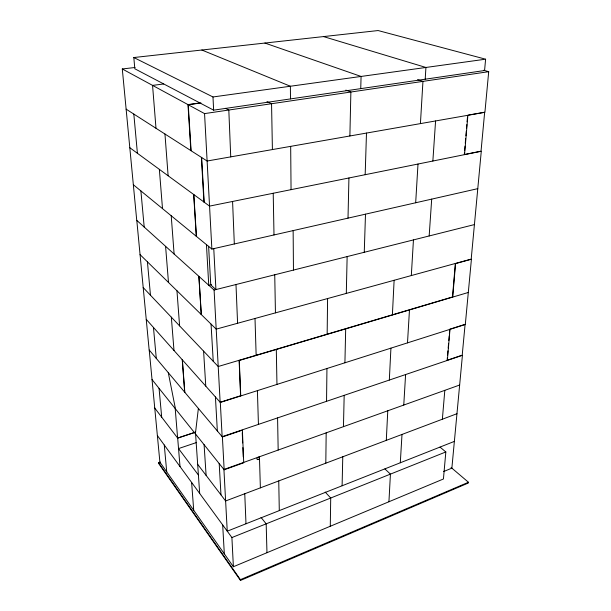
<?xml version="1.0" encoding="UTF-8"?>
<svg xmlns="http://www.w3.org/2000/svg" width="611" height="611" viewBox="0 0 611 611"><rect width="100%" height="100%" fill="white"/><g stroke="black" fill="none" stroke-linecap="round" stroke-linejoin="round"><path stroke-width="0.92" d="M327.16 334.171L327.588 298.55M325.808 463.176L326.175 432.855M326.549 401.32L326.946 368.502M330.276 526.254L330.719 498.011L325.197 492.076M346.3 293.41L347.14 256.582M348.01 218.142L348.927 177.977M349.882 135.978L350.874 92.017L345.857 90.115M342.107 485.776L342.771 456.784M343.458 426.661L344.176 395.355M344.917 362.789L345.689 328.878M360.742 88.633L361.078 76.444L264.899 43.053M365.172 174.7L366.485 133.068M364.255 252.274L365.493 214.171M392.392 314.81L394.118 280.281M386.289 440.363L387.779 410.783M389.322 380.065L390.925 348.148M388.932 501.753L390.429 474.113L384.899 468.927M411.318 275.561L413.448 239.909M415.679 202.768L418 164.038M420.421 123.613L422.949 81.385L417.596 79.651M400.297 462.771L402 434.444M403.764 405.055L405.597 374.551M407.499 342.87L409.469 309.945M425.21 79.201L425.928 67.462L323.509 36.584M432.863 161.037L435.582 120.955M429.166 235.961L431.694 199.125M464.475 152.666L464.314 154.545L481.033 151.169L484.668 112.218L468.53 115.051M464.627 150.795L465.024 146.113M465.261 143.302L465.658 138.621M465.895 135.81L466.292 131.128M466.529 128.318L466.842 124.575M467.079 121.765L467.476 117.075M447.382 357.443L447.145 360.269L462.214 355.167L465.101 324.342L449.772 329.214L449.375 333.919M447.542 355.564L447.939 350.859M448.184 348.033L448.581 343.329M448.818 340.503L449.215 335.798M455.34 263.471L452.499 296.969L218.211 366.508L143.173 287.56M464.551 154.636L467.881 115.288M442.364 419.215L444.816 390.345M447.351 360.414L449.986 329.352M452.72 297.099L455.562 263.593L471.417 259.24L465.307 324.472L220.311 402.443L146.25 319.354M440.05 447.122L445.831 451.949L443.433 478.986L233.387 566.733L159.906 462.176L149.214 350.019M485.608 59.191L484.576 70.517L213.636 110.156L134.817 68.776L133.817 57.533L378.117 30.55L485.608 59.191L212.987 96.966L133.817 57.533M483.721 70.273L488.708 71.678L484.913 112.302L207.114 161.014L126.11 109.14M451.078 467.484L468.454 482.262L468.377 482.988L240.467 580.45L158.593 463.359L158.524 462.649L160.326 462.031M195.39 433.787L198.376 408.431M240.467 580.45L240.429 579.663L468.454 482.262M443.548 471.577L451.865 468.148L462.428 355.304L222.152 436.674L220.311 402.443M233.387 566.733L231.905 537.55L445.831 451.949M454.37 441.402L227.246 531.18L223.924 469.492L459.64 385.029M456.959 413.716L225.619 500.967L197.62 464.261M152.009 379.53L224.161 469.79L243.72 462.779L242.384 430.19L222.396 436.964L149.153 349.95L136.795 220.388M158.593 463.359L160.395 462.741M196.184 442.639L178.542 448.581L198.384 475.007M195.383 432.16L177.618 438.034L175.197 408.53M154.713 408.011L177.679 438.118L195.451 432.237M468.309 292.47L239.283 360.475L240.742 395.936M135.069 67.485L122.292 68.967L136.734 220.327L214.087 290.034L474.419 224.581M211.475 284.558L208.756 285.23L206.442 244.621M133.351 184.751L211.872 249.067L477.779 188.654M191.113 150.764L188.241 104.756L204.555 113.608L488.708 71.678M122.292 68.967L187.982 104.611L199.797 102.946M188.241 104.756L200.973 102.961M163.679 83.974L152.559 85.395L155.996 128.279M201.851 50.018L290.378 86.243L290.492 98.913M266.961 101.632L271.551 103.725L272.407 149.565M225.428 108.307L228.812 110.026L230.737 156.874M129.769 147.686L209.55 206.113L481.277 151.261L471.196 259.117L216.195 329.138L140.041 254.611M261.057 517.425L266.175 523.841L266.969 552.703M157.386 435.59L231.905 537.55M158.524 462.649L240.429 579.663M168.285 372.672L175.464 408.866M164.275 445.022L166.727 471.875M153.46 327.45L156.286 358.42M159.066 388.352L161.686 417.145M140.897 190.93L144.196 227.055M147.419 261.829L150.466 295.228M133.824 114.081L137.406 153.269M177.679 438.118L180.016 466.56M171.332 317.178L173.998 350.485M159.356 169.354L162.503 208.634M165.589 246.332L168.483 282.442M182.368 359.879L184.812 392.315M191.617 482.423L193.718 510.277M176.953 290.729L179.603 325.884M182.231 359.719L184.675 392.155M164.962 134.023L168.117 175.769M171.217 215.767L174.104 254.008M195.52 433.184L199.682 493.474M204.089 444.678L206.113 475.389M193.84 194.611L196.444 236.434M198.934 276.386L201.317 314.573M203.593 351.126L205.77 386.137M198.858 276.309L201.233 314.497M187.982 104.611L190.853 150.596M193.672 194.481L196.284 236.297M201.386 157.348L203.929 201.997M208.603 246.233L210.757 284.932L215.927 289.568L213.766 248.639M215.416 396.951L217.348 430.969M219.196 463.581L220.976 494.872M222.679 524.933L224.321 553.826M201.661 157.516L204.196 202.195M211.047 324.097L213.239 361.277M222.396 436.964L224.161 469.79M204.555 113.608L211.872 249.067M214.087 290.034L220.143 402.252L240.574 395.76L239.115 360.307M212.987 96.966L213.636 110.156M242.254 432.703L242.674 442.937M242.865 447.596L243.247 456.898M244.759 493.749L245.989 523.772M232.577 201.47L234.326 243.972M235.991 284.527L237.587 323.265M257.399 390.635L258.438 424.393M259.431 456.768L260.378 487.853M255.008 318.476L256.146 355.251M276.309 349.484L276.959 384.411M277.577 417.909L278.173 450.047M278.746 480.926L279.296 510.605M273.216 193.259L273.995 234.952M274.736 274.782L275.446 312.863M290.676 146.365L291.057 189.662M293.143 230.607L293.456 270.077M258.232 459.525A1.451 1.016 -43.2 0 0 259.278 457.402A1.451 1.016 -43.2 0 0 257.086 458.189A1.451 1.016 -43.2 0 0 258.232 459.525"/></g></svg>
